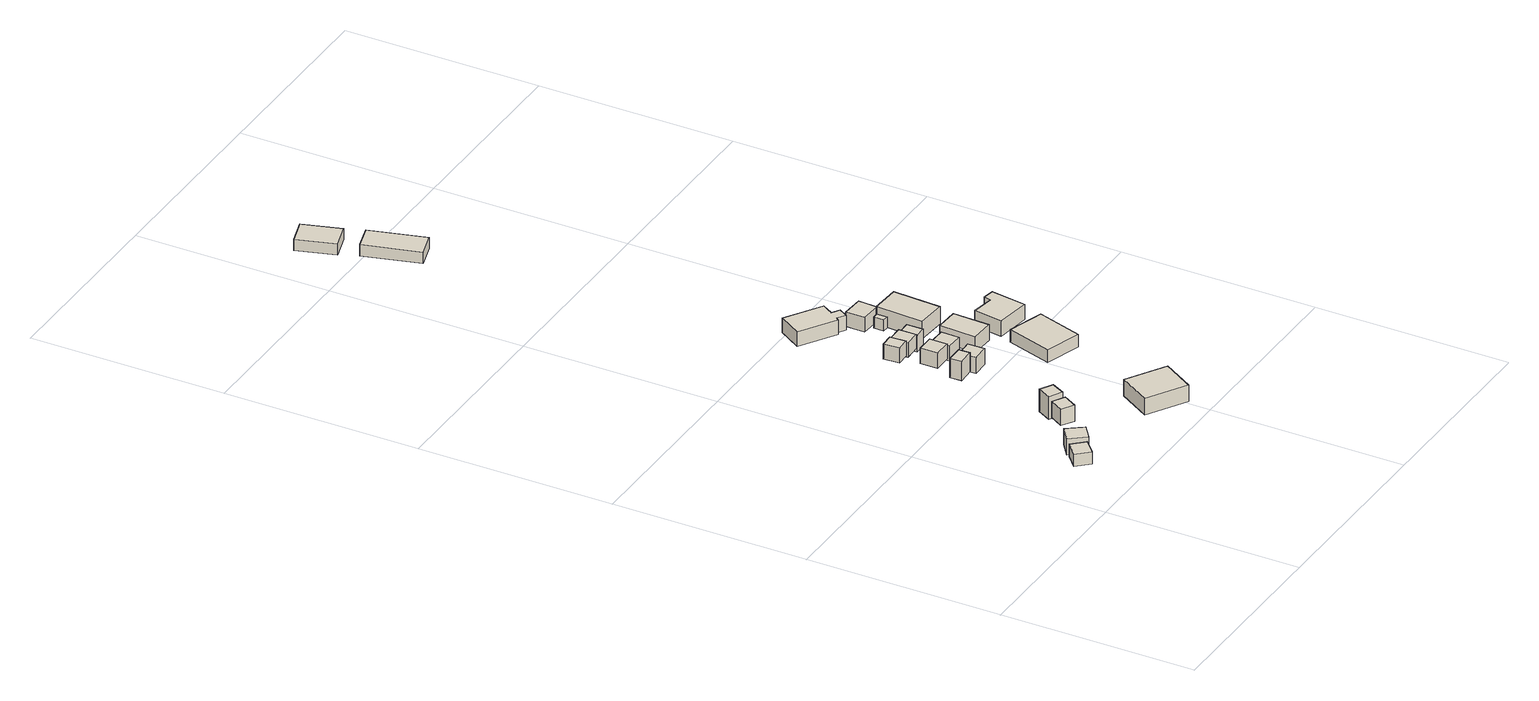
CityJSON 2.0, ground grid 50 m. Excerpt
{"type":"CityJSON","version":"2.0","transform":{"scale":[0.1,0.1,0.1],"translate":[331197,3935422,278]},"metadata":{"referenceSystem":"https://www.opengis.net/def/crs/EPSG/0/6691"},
"CityObjects":{
"building1":{"type":"Building","attributes":{"usage":"422","measuredHeight":4.6,"storeysAboveGround":1,"BuildingIDAttribute.prefecture":"14","BuildingIDAttribute.city":"14151","BuildingDetailAttribute.totalFloorArea":11.44,"BuildingDetailAttribute.buildingFootprintArea":11.44,"BuildingDetailAttribute.buildingStructureType":"601","BuildingDetailAttribute.buildingStructureOrgType":"1","BuildingDetailAttribute.orgUsage":"133","BuildingDetailAttribute.surveyYear":2015},"geometry":[{"type":"Solid","lod":"1","boundaries":[[[[0,1,2,3]],[[2,4,5,3]],[[1,6,4,2]],[[0,7,6,1]],[[3,5,7,0]],[[4,6,7,5]]]]}]},
"building2":{"type":"Building","attributes":{"usage":"422","measuredHeight":10.9,"storeysAboveGround":1,"BuildingIDAttribute.prefecture":"14","BuildingIDAttribute.city":"14151","BuildingDetailAttribute.totalFloorArea":15.41,"BuildingDetailAttribute.buildingFootprintArea":15.41,"BuildingDetailAttribute.buildingStructureType":"601","BuildingDetailAttribute.buildingStructureOrgType":"1","BuildingDetailAttribute.orgUsage":"133","BuildingDetailAttribute.surveyYear":2015},"geometry":[{"type":"Solid","lod":"1","boundaries":[[[[8,9,10,11]],[[10,12,13,11]],[[9,14,12,10]],[[8,15,14,9]],[[11,13,15,8]],[[12,14,15,13]]]]}]},
"building3":{"type":"Building","attributes":{"usage":"422","measuredHeight":4.7,"storeysAboveGround":1,"BuildingIDAttribute.prefecture":"14","BuildingIDAttribute.city":"14151","BuildingDetailAttribute.totalFloorArea":15.95,"BuildingDetailAttribute.buildingFootprintArea":15.95,"BuildingDetailAttribute.buildingStructureType":"601","BuildingDetailAttribute.buildingStructureOrgType":"1","BuildingDetailAttribute.orgUsage":"133","BuildingDetailAttribute.surveyYear":2015},"geometry":[{"type":"Solid","lod":"1","boundaries":[[[[16,17,18,19]],[[18,20,21,19]],[[17,22,20,18]],[[16,23,22,17]],[[19,21,23,16]],[[20,22,23,21]]]]}]},
"building4":{"type":"Building","attributes":{"usage":"422","measuredHeight":6.6,"storeysAboveGround":1,"BuildingIDAttribute.prefecture":"14","BuildingIDAttribute.city":"14151","BuildingDetailAttribute.totalFloorArea":17.27,"BuildingDetailAttribute.buildingFootprintArea":17.27,"BuildingDetailAttribute.buildingStructureType":"601","BuildingDetailAttribute.buildingStructureOrgType":"1","BuildingDetailAttribute.orgUsage":"133","BuildingDetailAttribute.surveyYear":2015},"geometry":[{"type":"Solid","lod":"1","boundaries":[[[[24,25,26,27]],[[26,28,29,27]],[[25,30,28,26]],[[24,31,30,25]],[[27,29,31,24]],[[28,30,31,29]]]]}]},
"building5":{"type":"Building","attributes":{"usage":"422","measuredHeight":5.5,"storeysAboveGround":1,"BuildingIDAttribute.prefecture":"14","BuildingIDAttribute.city":"14151","BuildingDetailAttribute.totalFloorArea":15.73,"BuildingDetailAttribute.buildingFootprintArea":15.73,"BuildingDetailAttribute.buildingStructureType":"601","BuildingDetailAttribute.buildingStructureOrgType":"1","BuildingDetailAttribute.orgUsage":"133","BuildingDetailAttribute.surveyYear":2015},"geometry":[{"type":"Solid","lod":"1","boundaries":[[[[32,33,34,35]],[[34,36,37,35]],[[33,38,36,34]],[[32,39,38,33]],[[35,37,39,32]],[[36,38,39,37]]]]}]},
"building6":{"type":"Building","attributes":{"usage":"422","measuredHeight":5.8,"storeysAboveGround":1,"BuildingIDAttribute.prefecture":"14","BuildingIDAttribute.city":"14151","BuildingDetailAttribute.totalFloorArea":85,"BuildingDetailAttribute.buildingFootprintArea":85,"BuildingDetailAttribute.buildingStructureType":"601","BuildingDetailAttribute.buildingStructureOrgType":"1","BuildingDetailAttribute.orgUsage":"133","BuildingDetailAttribute.surveyYear":2015,"BuildingRiverFloodingRiskAttribute.description":"3","BuildingRiverFloodingRiskAttribute.rankOrg":"1","BuildingRiverFloodingRiskAttribute.depth":0.113,"BuildingRiverFloodingRiskAttribute.adminType":"2","BuildingRiverFloodingRiskAttribute.scale":"2"},"geometry":[{"type":"Solid","lod":"1","boundaries":[[[[40,41,42,43]],[[42,44,45,43]],[[41,46,44,42]],[[40,47,46,41]],[[43,45,47,40]],[[44,46,47,45]]]]}]},
"building7":{"type":"Building","attributes":{"usage":"422","measuredHeight":4.4,"storeysAboveGround":1,"BuildingIDAttribute.prefecture":"14","BuildingIDAttribute.city":"14151","BuildingDetailAttribute.totalFloorArea":15.28,"BuildingDetailAttribute.buildingFootprintArea":15.28,"BuildingDetailAttribute.buildingStructureType":"601","BuildingDetailAttribute.buildingStructureOrgType":"1","BuildingDetailAttribute.orgUsage":"133","BuildingDetailAttribute.surveyYear":2015},"geometry":[{"type":"Solid","lod":"1","boundaries":[[[[48,49,50,51]],[[50,52,53,51]],[[49,54,52,50]],[[48,55,54,49]],[[51,53,55,48]],[[52,54,55,53]]]]}]},
"building8":{"type":"Building","attributes":{"usage":"422","measuredHeight":4.9,"storeysAboveGround":1,"BuildingIDAttribute.prefecture":"14","BuildingIDAttribute.city":"14151","BuildingDetailAttribute.totalFloorArea":16.09,"BuildingDetailAttribute.buildingFootprintArea":16.09,"BuildingDetailAttribute.buildingStructureType":"601","BuildingDetailAttribute.buildingStructureOrgType":"1","BuildingDetailAttribute.orgUsage":"133","BuildingDetailAttribute.surveyYear":2015},"geometry":[{"type":"Solid","lod":"1","boundaries":[[[[56,57,58,59]],[[58,60,61,59]],[[57,62,60,58]],[[56,63,62,57]],[[59,61,63,56]],[[60,62,63,61]]]]}]},
"building9":{"type":"Building","attributes":{"usage":"422","measuredHeight":5.3,"storeysAboveGround":1,"BuildingIDAttribute.prefecture":"14","BuildingIDAttribute.city":"14151","BuildingDetailAttribute.totalFloorArea":14.2,"BuildingDetailAttribute.buildingFootprintArea":14.2,"BuildingDetailAttribute.buildingStructureType":"601","BuildingDetailAttribute.buildingStructureOrgType":"1","BuildingDetailAttribute.orgUsage":"133","BuildingDetailAttribute.surveyYear":2015},"geometry":[{"type":"Solid","lod":"1","boundaries":[[[[64,65,66,67]],[[66,68,69,67]],[[65,70,68,66]],[[64,71,70,65]],[[67,69,71,64]],[[68,70,71,69]]]]}]},
"building10":{"type":"Building","attributes":{"usage":"422","measuredHeight":4.5,"storeysAboveGround":1,"BuildingIDAttribute.prefecture":"14","BuildingIDAttribute.city":"14151","BuildingDetailAttribute.totalFloorArea":16.81,"BuildingDetailAttribute.buildingFootprintArea":16.81,"BuildingDetailAttribute.buildingStructureType":"601","BuildingDetailAttribute.buildingStructureOrgType":"1","BuildingDetailAttribute.orgUsage":"133","BuildingDetailAttribute.surveyYear":2015},"geometry":[{"type":"Solid","lod":"1","boundaries":[[[[72,73,74,75]],[[74,76,77,75]],[[73,78,76,74]],[[72,79,78,73]],[[75,77,79,72]],[[76,78,79,77]]]]}]},
"building11":{"type":"Building","attributes":{"usage":"422","measuredHeight":4.7,"storeysAboveGround":1,"BuildingIDAttribute.prefecture":"14","BuildingIDAttribute.city":"14151","BuildingDetailAttribute.totalFloorArea":16.81,"BuildingDetailAttribute.buildingFootprintArea":16.81,"BuildingDetailAttribute.buildingStructureType":"601","BuildingDetailAttribute.buildingStructureOrgType":"1","BuildingDetailAttribute.orgUsage":"133","BuildingDetailAttribute.surveyYear":2015},"geometry":[{"type":"Solid","lod":"1","boundaries":[[[[80,81,82,83]],[[82,84,85,83]],[[81,86,84,82]],[[80,87,86,81]],[[83,85,87,80]],[[84,86,87,85]]]]}]},
"building12":{"type":"Building","attributes":{"usage":"422","measuredHeight":5,"storeysAboveGround":1,"BuildingIDAttribute.prefecture":"14","BuildingIDAttribute.city":"14151","BuildingDetailAttribute.totalFloorArea":16.32,"BuildingDetailAttribute.buildingFootprintArea":16.32,"BuildingDetailAttribute.buildingStructureType":"601","BuildingDetailAttribute.buildingStructureOrgType":"1","BuildingDetailAttribute.orgUsage":"133","BuildingDetailAttribute.surveyYear":2015},"geometry":[{"type":"Solid","lod":"1","boundaries":[[[[88,89,90,91]],[[90,92,93,91]],[[89,94,92,90]],[[88,95,94,89]],[[91,93,95,88]],[[92,94,95,93]]]]}]},
"building13":{"type":"Building","attributes":{"measuredHeight":4.7,"BuildingIDAttribute.prefecture":"14","BuildingIDAttribute.city":"14151","BuildingDetailAttribute.surveyYear":2015,"BuildingRiverFloodingRiskAttribute.description":"3","BuildingRiverFloodingRiskAttribute.rankOrg":"2","BuildingRiverFloodingRiskAttribute.depth":1.88,"BuildingRiverFloodingRiskAttribute.adminType":"2","BuildingRiverFloodingRiskAttribute.scale":"2","BuildingRiverFloodingRiskAttribute.duration":2.32,"BuildingLandSlideRiskAttribute.description":"1","BuildingLandSlideRiskAttribute.areaType":"1"},"geometry":[{"type":"Solid","lod":"1","boundaries":[[[[96,97,98,99,100,101,102,103]],[[102,104,105,103]],[[101,106,104,102]],[[100,107,106,101]],[[99,108,107,100]],[[98,109,108,99]],[[97,110,109,98]],[[96,111,110,97]],[[103,105,111,96]],[[104,106,107,108,109,110,111,105]]]]}]},
"building14":{"type":"Building","attributes":{"usage":"422","measuredHeight":6,"storeysAboveGround":1,"BuildingIDAttribute.prefecture":"14","BuildingIDAttribute.city":"14151","BuildingDetailAttribute.totalFloorArea":46.85,"BuildingDetailAttribute.buildingFootprintArea":46.85,"BuildingDetailAttribute.buildingStructureType":"601","BuildingDetailAttribute.buildingStructureOrgType":"1","BuildingDetailAttribute.orgUsage":"133","BuildingDetailAttribute.surveyYear":2015,"BuildingRiverFloodingRiskAttribute.description":"3","BuildingRiverFloodingRiskAttribute.rankOrg":"1","BuildingRiverFloodingRiskAttribute.depth":0.33,"BuildingRiverFloodingRiskAttribute.adminType":"2","BuildingRiverFloodingRiskAttribute.scale":"2"},"geometry":[{"type":"Solid","lod":"1","boundaries":[[[[112,113,114,115]],[[114,116,117,115]],[[113,118,116,114]],[[112,119,118,113]],[[115,117,119,112]],[[116,118,119,117]]]]}]},
"building15":{"type":"Building","attributes":{"usage":"422","measuredHeight":5.1,"storeysAboveGround":1,"BuildingIDAttribute.prefecture":"14","BuildingIDAttribute.city":"14151","BuildingDetailAttribute.totalFloorArea":104.61,"BuildingDetailAttribute.buildingFootprintArea":104.61,"BuildingDetailAttribute.buildingStructureType":"601","BuildingDetailAttribute.buildingStructureOrgType":"1","BuildingDetailAttribute.orgUsage":"133","BuildingDetailAttribute.surveyYear":2015,"BuildingRiverFloodingRiskAttribute.description":"3","BuildingRiverFloodingRiskAttribute.rankOrg":"1","BuildingRiverFloodingRiskAttribute.depth":0.099,"BuildingRiverFloodingRiskAttribute.adminType":"2","BuildingRiverFloodingRiskAttribute.scale":"2"},"geometry":[{"type":"Solid","lod":"1","boundaries":[[[[120,121,122,123]],[[122,124,125,123]],[[121,126,124,122]],[[120,127,126,121]],[[123,125,127,120]],[[124,126,127,125]]]]}]},
"building16":{"type":"Building","attributes":{"measuredHeight":3.2,"BuildingIDAttribute.prefecture":"14","BuildingIDAttribute.city":"14151","BuildingDetailAttribute.surveyYear":2015,"BuildingRiverFloodingRiskAttribute.description":"3","BuildingRiverFloodingRiskAttribute.rankOrg":"1","BuildingRiverFloodingRiskAttribute.depth":0.426,"BuildingRiverFloodingRiskAttribute.adminType":"2","BuildingRiverFloodingRiskAttribute.scale":"2","BuildingRiverFloodingRiskAttribute.duration":0.917},"geometry":[{"type":"Solid","lod":"1","boundaries":[[[[128,129,130,131]],[[130,132,133,131]],[[129,134,132,130]],[[128,135,134,129]],[[131,133,135,128]],[[132,134,135,133]]]]}]},
"building17":{"type":"Building","attributes":{"usage":"422","measuredHeight":4.4,"storeysAboveGround":1,"BuildingIDAttribute.prefecture":"14","BuildingIDAttribute.city":"14151","BuildingDetailAttribute.totalFloorArea":78.37,"BuildingDetailAttribute.buildingFootprintArea":78.37,"BuildingDetailAttribute.buildingStructureType":"601","BuildingDetailAttribute.buildingStructureOrgType":"1","BuildingDetailAttribute.orgUsage":"133","BuildingDetailAttribute.surveyYear":2015,"BuildingRiverFloodingRiskAttribute.description":"3","BuildingRiverFloodingRiskAttribute.rankOrg":"2","BuildingRiverFloodingRiskAttribute.depth":1.33,"BuildingRiverFloodingRiskAttribute.adminType":"2","BuildingRiverFloodingRiskAttribute.scale":"2","BuildingRiverFloodingRiskAttribute.duration":2.1},"geometry":[{"type":"Solid","lod":"1","boundaries":[[[[136,137,138,139]],[[138,140,141,139]],[[137,142,140,138]],[[136,143,142,137]],[[139,141,143,136]],[[140,142,143,141]]]]}]},
"building18":{"type":"Building","attributes":{"usage":"422","measuredHeight":5.8,"storeysAboveGround":1,"BuildingIDAttribute.prefecture":"14","BuildingIDAttribute.city":"14151","BuildingDetailAttribute.totalFloorArea":83.42,"BuildingDetailAttribute.buildingFootprintArea":83.42,"BuildingDetailAttribute.buildingStructureType":"601","BuildingDetailAttribute.buildingStructureOrgType":"1","BuildingDetailAttribute.orgUsage":"133","BuildingDetailAttribute.surveyYear":2015,"BuildingRiverFloodingRiskAttribute.description":"3","BuildingRiverFloodingRiskAttribute.rankOrg":"2","BuildingRiverFloodingRiskAttribute.depth":1.17,"BuildingRiverFloodingRiskAttribute.adminType":"2","BuildingRiverFloodingRiskAttribute.scale":"2","BuildingRiverFloodingRiskAttribute.duration":0.917},"geometry":[{"type":"Solid","lod":"1","boundaries":[[[[144,145,146,147]],[[146,148,149,147]],[[145,150,148,146]],[[144,151,150,145]],[[147,149,151,144]],[[148,150,151,149]]]]}]},
"building19":{"type":"Building","attributes":{"usage":"422","measuredHeight":4.9,"storeysAboveGround":1,"BuildingIDAttribute.prefecture":"14","BuildingIDAttribute.city":"14151","BuildingDetailAttribute.totalFloorArea":57.27,"BuildingDetailAttribute.buildingFootprintArea":57.27,"BuildingDetailAttribute.buildingStructureType":"601","BuildingDetailAttribute.buildingStructureOrgType":"1","BuildingDetailAttribute.orgUsage":"133","BuildingDetailAttribute.surveyYear":2015,"BuildingRiverFloodingRiskAttribute.description":"3","BuildingRiverFloodingRiskAttribute.rankOrg":"1","BuildingRiverFloodingRiskAttribute.depth":0.317,"BuildingRiverFloodingRiskAttribute.adminType":"2","BuildingRiverFloodingRiskAttribute.scale":"2"},"geometry":[{"type":"Solid","lod":"1","boundaries":[[[[152,153,154,155,156,157]],[[156,158,159,157]],[[155,160,158,156]],[[154,161,160,155]],[[153,162,161,154]],[[152,163,162,153]],[[157,159,163,152]],[[158,160,161,162,163,159]]]]}]},
"building20":{"type":"Building","attributes":{"usage":"422","storeysAboveGround":1,"BuildingIDAttribute.prefecture":"14","BuildingIDAttribute.city":"14151","BuildingDetailAttribute.totalFloorArea":68.1,"BuildingDetailAttribute.buildingFootprintArea":68.1,"BuildingDetailAttribute.buildingStructureType":"601","BuildingDetailAttribute.buildingStructureOrgType":"1","BuildingDetailAttribute.orgUsage":"133","BuildingDetailAttribute.surveyYear":2015,"BuildingRiverFloodingRiskAttribute.description":"3","BuildingRiverFloodingRiskAttribute.rankOrg":"2","BuildingRiverFloodingRiskAttribute.depth":0.997,"BuildingRiverFloodingRiskAttribute.adminType":"2","BuildingRiverFloodingRiskAttribute.scale":"2","BuildingRiverFloodingRiskAttribute.duration":5.35},"geometry":[{"type":"Solid","lod":"1","boundaries":[[[[164,165,166,167]],[[166,168,169,167]],[[165,170,168,166]],[[164,171,170,165]],[[167,169,171,164]],[[168,170,171,169]]]]}]},
"building21":{"type":"Building","attributes":{"BuildingIDAttribute.prefecture":"14","BuildingIDAttribute.city":"14151","BuildingDetailAttribute.surveyYear":2015,"BuildingRiverFloodingRiskAttribute.description":"3","BuildingRiverFloodingRiskAttribute.rankOrg":"2","BuildingRiverFloodingRiskAttribute.depth":1.35,"BuildingRiverFloodingRiskAttribute.adminType":"2","BuildingRiverFloodingRiskAttribute.scale":"2","BuildingRiverFloodingRiskAttribute.duration":2.38},"geometry":[{"type":"Solid","lod":"1","boundaries":[[[[172,173,174,175]],[[174,176,177,175]],[[173,178,176,174]],[[172,179,178,173]],[[175,177,179,172]],[[176,178,179,177]]]]}]}
},
"vertices":[
[34,52,97],[5,83,97],[38,113,97],[67,82,97],[38,113,130],[67,82,130],[5,83,130],[34,52,130],
[44,123,95],[80,150,95],[110,109,95],[75,82,95],[110,109,138],[75,82,138],[80,150,138],[44,123,138],
[174,232,92],[205,213,92],[184,178,92],[153,197,92],[184,178,135],[153,197,135],[205,213,135],[174,232,135],
[219,228,76],[186,246,76],[205,280,76],[237,262,76],[205,280,136],[237,262,136],[186,246,136],[219,228,136],
[231,494,81],[230,524,81],[273,525,81],[274,496,81],[273,525,132],[274,496,132],[230,524,132],[231,494,132],
[367,150,68],[465,90,68],[415,9,68],[317,69,68],[415,9,112],[317,69,112],[465,90,112],[367,150,112],
[256,651,87],[222,649,87],[220,690,87],[254,692,87],[220,690,127],[254,692,127],[222,649,127],[256,651,127],
[298,613,80],[298,568,80],[253,568,80],[253,613,80],[253,568,121],[253,613,121],[298,568,121],[298,613,121],
[333,534,69],[334,490,69],[290,489,69],[288,532,69],[290,489,112],[288,532,112],[334,490,112],[333,534,112],
[305,651,80],[263,650,80],[262,695,80],[304,696,80],[262,695,118],[304,696,118],[263,650,118],[305,651,118],
[310,614,69],[354,613,69],[353,566,69],[309,567,69],[353,566,109],[309,567,109],[354,613,109],[310,614,109],
[342,653,67],[311,652,67],[311,695,67],[342,696,67],[311,695,111],[342,696,111],[311,652,111],[342,653,111],
[240,923,40],[277,982,40],[368,924,40],[350,895,40],[370,883,40],[356,859,40],[335,873,40],[330,866,40],[335,873,79],[330,866,79],[356,859,79],[370,883,79],[350,895,79],[368,924,79],[277,982,79],[240,923,79],
[448,541,56],[387,544,56],[391,638,56],[452,635,56],[391,638,98],[452,635,98],[387,544,98],[448,541,98],
[457,491,61],[549,462,61],[512,346,61],[420,375,61],[512,346,95],[420,375,95],[549,462,95],[457,491,95],
[382,802,48],[396,802,48],[396,776,48],[381,776,48],[396,776,78],[381,776,78],[396,802,78],[382,802,78],
[420,862,43],[417,813,43],[363,816,43],[365,865,43],[363,816,82],[365,865,82],[417,813,82],[420,862,82],
[405,808,45],[480,804,45],[473,681,45],[397,686,45],[473,681,91],[397,686,91],[480,804,91],[405,808,91],
[569,514,53],[480,527,53],[491,601,53],[549,592,53],[552,610,53],[582,605,53],[552,610,94],[582,605,94],[549,592,94],[491,601,94],[480,527,94],[569,514,94],
[115,2153,1],[180,2173,1],[210,2076,1],[146,2056,1],[210,2076,31],[146,2056,31],[180,2173,31],[115,2153,31],
[269,1887,1],[206,1869,1],[166,2011,1],[229,2029,1],[166,2011,31],[229,2029,31],[206,1869,31],[269,1887,31]
]}
